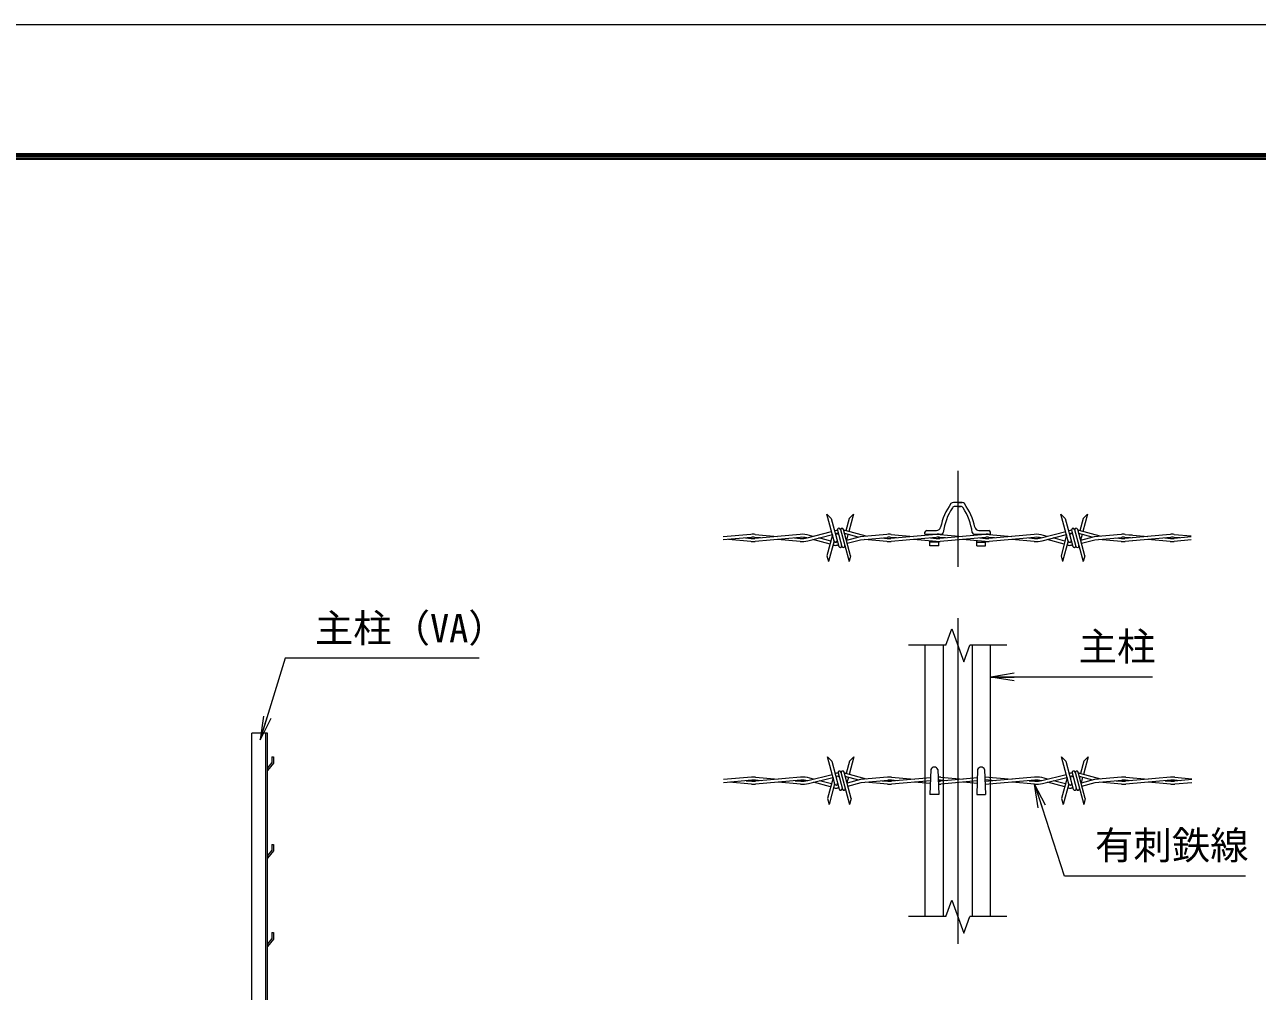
# Model space of a CAD drawing. Units: millimetres, scale not verified. Extents: x -4200 to 4200, y -2970 to 2970.
# Drawn here: x 459 to 2566, y 1318 to 2970 of the extents above; entities that cross this region are included whole.
import ezdxf
from ezdxf.enums import TextEntityAlignment as Align

# ---------------------------------------------------------------- set-up
doc = ezdxf.new("R2010")
doc.units = ezdxf.units.MM
doc.header["$LTSCALE"] = 20
doc.linetypes.add('USER1', pattern=[50.8, 31.75, -6.35, 6.35, -6.35])
for name, color, linetype, lineweight in [('0-1_D-STR1', 1, 'Continuous', 18), ('0-2_D-BMK', 2, 'USER1', 13), ('0-3_D-STR-DIM', 7, 'Continuous', 9), ('0-4_D-STR3', 3, 'Continuous', 13), ('0-8_0', 7, 'Continuous', 9), ('0-B_D-STR-TXT', 7, 'Continuous', 9), ('0-C_D-TTL', 7, 'Continuous', 9)]:
    doc.layers.add(name, color=color, linetype=linetype, lineweight=lineweight)
doc.styles.add('ＭＳ ゴシック', font='')
doc.styles.get('ＭＳ ゴシック').set_extended_font_data('MS Gothic')

# ---------------------------------------------------------------- blocks, each defined once
blk = doc.blocks.new('_Open')
at = {"layer": '0-8_0'}
blk.add_line((-20, 3.33), (0, 0), dxfattribs=at)
blk.add_lwpolyline([(-20, -3.33), (0, 0), (-20, 0)], dxfattribs=at)

msp = doc.modelspace()

# ---------------------------------------------------------------- linework, layer by layer
at = {"layer": '0-1_D-STR1'}
for p, q in [((2061.12, 2153.72), (2046.17, 2153.72)), ((2053.64, 2153.72), (2061.12, 2153.72)), ((2058.65, 2146.72), (2048.64, 2146.72)), ((2053.64, 2146.72), (2058.65, 2146.72)), ((1997.64, 2099.72), (1997.64, 2102.72)), ((1997.64, 2099.72), (2025.96, 2099.72)), ((2000.64, 2105.72), (2017.51, 2105.72)), ((2006.14, 2098.29), (2006.14, 2099.72)), ((2021.14, 2085.72), (2006.14, 2085.72)), ((2021.14, 2099.37), (2021.14, 2099.72)), ((2021.14, 2092.2), (2021.14, 2094.17)), ((2021.14, 2079.72), (2021.14, 2086.99)), ((2023.45, 2099.72), (2025.96, 2099.72)), ((2081.32, 2099.72), (2109.64, 2099.72)), ((2086.14, 2097.95), (2086.14, 2099.72)), ((2086.14, 2079.72), (2086.14, 2088.41)), ((2086.14, 2085.72), (2101.14, 2085.72)), ((2086.14, 2085.72), (2101.14, 2085.72)), ((2089.78, 2105.72), (2106.64, 2105.72)), ((2101.14, 2099.28), (2101.14, 2099.72)), ((2101.14, 2092.29), (2101.14, 2094.07)), ((2101.14, 2079.72), (2101.14, 2087.08)), ((2109.64, 2099.72), (2109.64, 2102.72)), ((2086.14, 2079.72), (2101.14, 2079.72)), ((1997.64, 1909.71), (1997.64, 1445.89)), ((2028.64, 1909.71), (2028.64, 1445.89)), ((2078.64, 1445.89), (2078.64, 1909.71)), ((2109.64, 1445.89), (2109.64, 1909.71)), ((874.52, 1759.24), (847.52, 1759.24)), ((847.52, -155.76), (847.52, 1759.24)), ((871.52, -155.76), (871.52, 1759.24)), ((874.52, -155.76), (874.52, 1759.24)), ((881.52, 1709.24), (874.52, 1700.19)), ((884.52, 1708.12), (874.52, 1695.62)), ((881.52, 1719.12), (881.52, 1709.24)), ((881.52, 1719.12), (884.52, 1719.12)), ((884.52, 1719.12), (884.52, 1708.12)), ((874.52, 1700.19), (874.52, 1695.62)), ((2007.64, 1697.47), (2006.14, 1654.47)), ((2019.64, 1697.47), (2021.14, 1654.47)), ((2087.64, 1697.47), (2086.14, 1654.47)), ((2099.64, 1697.47), (2101.14, 1654.47)), ((2021.14, 1654.47), (2006.14, 1654.47)), ((2086.14, 1654.47), (2101.14, 1654.47)), ((881.52, 1559.24), (874.52, 1550.19)), ((881.52, 1569.12), (881.52, 1559.24)), ((881.52, 1569.12), (884.52, 1569.12)), ((884.52, 1569.12), (884.52, 1558.12)), ((884.52, 1558.12), (874.52, 1545.62)), ((874.52, 1550.19), (874.52, 1545.62)), ((881.52, 1418.62), (884.52, 1418.62)), ((881.52, 1418.62), (881.52, 1408.74)), ((884.52, 1418.62), (884.52, 1407.62)), ((881.52, 1408.74), (874.52, 1399.69)), ((884.52, 1407.62), (874.52, 1395.12)), ((874.52, 1399.69), (874.52, 1395.12))]:
    msp.add_line(p, q, dxfattribs=at)
msp.add_lwpolyline([(2021.14, 2079.72), (2006.14, 2079.72), (2006.14, 2088.07)], dxfattribs=at)
for centre, radius, start, end in [((2128.14, 2089.72), 106, 144.25644, 168.25596), ((2128.14, 2089.72), 106, 144.25644, 168.25596), ((2046.17, 2148.72), 5, 90, 144.25644), ((2061.12, 2148.72), 5, 35.74356, 90), ((1979.14, 2089.72), 106, 11.74404, 35.74356), ((2128.14, 2089.72), 100, 146.81334, 172.74916), ((2048.64, 2141.72), 5, 90, 146.81334), ((2058.65, 2141.72), 5, 33.18666, 90), ((1979.14, 2089.72), 100, 7.25084, 33.18666), ((2017.51, 2112.72), 7, 270, 348.25596), ((2089.78, 2112.72), 7, 191.74404, 270), ((2000.64, 2102.72), 3, 90, 180), ((2025.96, 2102.72), 3, 270, 352.74916), ((2081.32, 2102.72), 3, 187.25084, 270), ((2106.64, 2102.72), 3, 0, 90), ((2013.64, 1694.97), 6.5, 22.61986, 157.38014), ((2093.64, 1694.97), 6.5, 22.61986, 157.38014)]:
    msp.add_arc(centre, radius, start, end, dxfattribs=at)
at = {"layer": '0-2_D-BMK'}
for p, q in [((2053.64, 2207.78), (2053.64, 2043.58)), ((2053.64, 1956.1), (2053.64, 1399.5))]:
    msp.add_line(p, q, dxfattribs=at)
at = {"layer": '0-3_D-STR-DIM'}
for p, q in [((2033.12, 1909.71), (2043.38, 1937.9)), ((2043.38, 1937.9), (2063.9, 1881.52)), ((2033.12, 1909.71), (1969.64, 1909.71)), ((2063.9, 1881.52), (2074.16, 1909.71)), ((2137.64, 1909.71), (2074.16, 1909.71)), ((2033.12, 1445.89), (2043.38, 1474.08)), ((2043.38, 1474.08), (2063.9, 1417.7)), ((2033.12, 1445.89), (1969.64, 1445.89)), ((2063.9, 1417.7), (2074.16, 1445.89)), ((2137.64, 1445.89), (2074.16, 1445.89))]:
    msp.add_line(p, q, dxfattribs=at)
at = {"layer": '0-4_D-STR3'}
for p, q in [((1842.53, 2087.4), (1830.09, 2133.81)), ((1837.45, 2126.45), (1830.09, 2133.81)), ((2242.53, 2087.4), (2230.09, 2133.81)), ((2237.45, 2126.45), (2230.09, 2133.81)), ((1837.45, 2126.45), (1850.24, 2078.7)), ((1848.22, 2106.32), (1855.62, 2078.7)), ((1853.25, 2107.67), (1868.01, 2052.56)), ((1870.7, 2062.6), (1858.63, 2107.67)), ((1868.06, 2126.45), (1862.4, 2105.31)), ((2237.45, 2126.45), (2250.24, 2078.7)), ((2248.22, 2106.32), (2255.62, 2078.7)), ((2253.25, 2107.67), (2268.01, 2052.56)), ((2270.7, 2062.6), (2258.63, 2107.67)), ((2268.06, 2126.45), (2262.4, 2105.31)), ((1700.38, 2099.22), (1652.75, 2094.96)), ((1700.84, 2094.04), (1652.75, 2089.74)), ((1700.38, 2087.14), (1662.04, 2090.57)), ((1691.21, 2093.18), (1700.84, 2092.32)), ((1784.2, 2099.22), (1707.05, 2092.32)), ((1716.68, 2093.18), (1707.05, 2094.04)), ((1707.51, 2099.22), (1745.85, 2095.79)), ((1784.66, 2094.04), (1707.51, 2087.14)), ((1784.2, 2087.14), (1745.85, 2090.57)), ((1775.03, 2093.18), (1784.66, 2092.32)), ((1796.36, 2093.26), (1838.1, 2103.9)), ((1797.64, 2088.22), (1839.45, 2098.88)), ((1806.23, 2095.78), (1800.29, 2097.37)), ((1835.49, 2082.55), (1806.2, 2090.4)), ((1836.83, 2087.58), (1816.49, 2093.03)), ((1842.35, 2088.07), (1832.83, 2052.56)), ((1844.37, 2085.56), (1841.85, 2086.23)), ((1845.66, 2105.83), (1843.15, 2105.15)), ((1844.49, 2100.16), (1847.04, 2100.81)), ((1848.22, 2086.23), (1845.71, 2085.56)), ((1849.81, 2100.42), (1848.36, 2100.8)), ((1883.56, 2094.26), (1860.57, 2100.42)), ((1861.05, 2100.29), (1860.83, 2099.46)), ((1897.04, 2096.03), (1861.35, 2105.59)), ((1866.07, 2098.94), (1863.52, 2089.42)), ((1886.72, 2095.1), (1863.65, 2088.92)), ((1865, 2083.9), (1887.63, 2089.97)), ((1932.75, 2099.22), (1886.72, 2095.1)), ((1887.63, 2089.97), (1933.21, 2094.04)), ((1932.75, 2087.14), (1894.4, 2090.57)), ((1923.58, 2093.18), (1933.21, 2092.32)), ((2016.56, 2099.22), (1939.41, 2092.32)), ((1949.04, 2093.18), (1939.41, 2094.04)), ((1939.88, 2099.22), (1978.22, 2095.79)), ((2017.03, 2094.04), (1939.88, 2087.14)), ((2016.56, 2087.14), (1978.22, 2090.57)), ((2007.4, 2093.18), (2017.03, 2092.32)), ((2100.38, 2099.22), (2023.23, 2092.32)), ((2032.86, 2093.18), (2023.23, 2094.04)), ((2023.69, 2099.22), (2062.04, 2095.79)), ((2100.84, 2094.04), (2023.69, 2087.14)), ((2100.38, 2087.14), (2062.04, 2090.57)), ((2091.21, 2093.18), (2100.84, 2092.32)), ((2184.2, 2099.22), (2107.05, 2092.32)), ((2116.68, 2093.18), (2107.05, 2094.04)), ((2107.51, 2099.22), (2145.85, 2095.79)), ((2184.66, 2094.04), (2107.51, 2087.14)), ((2184.2, 2087.14), (2145.85, 2090.57)), ((2175.03, 2093.18), (2184.66, 2092.32)), ((2196.36, 2093.26), (2238.1, 2103.9)), ((2197.64, 2088.22), (2239.45, 2098.88)), ((2206.23, 2095.78), (2200.29, 2097.37)), ((2235.49, 2082.55), (2206.2, 2090.4)), ((2236.83, 2087.58), (2216.49, 2093.03)), ((2242.35, 2088.07), (2232.83, 2052.56)), ((2244.37, 2085.56), (2241.85, 2086.23)), ((2245.66, 2105.83), (2243.15, 2105.15)), ((2244.49, 2100.16), (2247.04, 2100.81)), ((2248.22, 2086.23), (2245.71, 2085.56)), ((2249.81, 2100.42), (2248.36, 2100.8)), ((2283.56, 2094.26), (2260.57, 2100.42)), ((2261.05, 2100.29), (2260.83, 2099.46)), ((2297.04, 2096.03), (2261.35, 2105.59)), ((2266.07, 2098.94), (2263.52, 2089.42)), ((2286.72, 2095.1), (2263.65, 2088.92)), ((2265, 2083.9), (2287.63, 2089.97)), ((2332.75, 2099.22), (2286.72, 2095.1)), ((2287.63, 2089.97), (2333.21, 2094.04)), ((2332.75, 2087.14), (2294.4, 2090.57)), ((2323.58, 2093.18), (2333.21, 2092.32)), ((2416.56, 2099.22), (2339.41, 2092.32)), ((2349.04, 2093.18), (2339.41, 2094.04)), ((2349.04, 2093.18), (2339.41, 2094.04)), ((2351.74, 2093.42), (2339.41, 2092.32)), ((2339.88, 2099.22), (2351.74, 2098.16)), ((2339.88, 2099.22), (2378.22, 2095.79)), ((2417.03, 2094.04), (2339.88, 2087.14)), ((2351.74, 2088.2), (2339.88, 2087.14)), ((2416.56, 2087.14), (2378.22, 2090.57)), ((2407.4, 2093.18), (2417.03, 2092.32)), ((2452.75, 2094.96), (2423.23, 2092.32)), ((2432.86, 2093.18), (2423.23, 2094.04)), ((2423.69, 2099.22), (2452.75, 2096.62)), ((2452.75, 2089.74), (2423.69, 2087.14)), ((1840.51, 2081.21), (1842.14, 2080.77)), ((1849.57, 2081.21), (1847.94, 2080.77)), ((2240.51, 2081.21), (2242.14, 2080.77)), ((2249.57, 2081.21), (2247.94, 2080.77)), ((1870.7, 2062.6), (1868.01, 2052.56)), ((2270.7, 2062.6), (2268.01, 2052.56)), ((1843.42, 1672.46), (1830.98, 1718.87)), ((1838.34, 1711.51), (1830.98, 1718.87)), ((1838.34, 1711.51), (1851.13, 1663.76)), ((1868.95, 1711.51), (1863.29, 1690.37)), ((2243.42, 1672.46), (2230.98, 1718.87)), ((2238.34, 1711.51), (2230.98, 1718.87)), ((2238.34, 1711.51), (2251.13, 1663.76)), ((2268.95, 1711.51), (2263.29, 1690.37)), ((1797.25, 1678.32), (1838.99, 1688.96)), ((1846.55, 1690.89), (1844.04, 1690.22)), ((1845.38, 1685.22), (1847.93, 1685.87)), ((1849.11, 1691.38), (1856.51, 1663.76)), ((1850.7, 1685.48), (1849.25, 1685.87)), ((1854.14, 1692.73), (1868.9, 1637.62)), ((1871.59, 1647.66), (1859.52, 1692.73)), ((1884.45, 1679.32), (1861.46, 1685.48)), ((1861.94, 1685.35), (1861.72, 1684.52)), ((1897.93, 1681.09), (1862.24, 1690.65)), ((2100.08, 1685.03), (2146.74, 1680.85)), ((2197.25, 1678.32), (2238.99, 1688.96)), ((2246.55, 1690.89), (2244.04, 1690.22)), ((2245.38, 1685.22), (2247.93, 1685.87)), ((2249.11, 1691.38), (2256.51, 1663.76)), ((2250.7, 1685.48), (2249.25, 1685.87)), ((2254.14, 1692.73), (2268.9, 1637.62)), ((2271.59, 1647.66), (2259.52, 1692.73)), ((2284.45, 1679.32), (2261.46, 1685.48)), ((2261.94, 1685.35), (2261.72, 1684.52)), ((2297.93, 1681.09), (2262.24, 1690.65)), ((1701.27, 1684.28), (1653.64, 1680.02)), ((1701.73, 1679.1), (1653.64, 1674.8)), ((1701.27, 1672.2), (1662.93, 1675.63)), ((1692.1, 1678.24), (1701.73, 1677.38)), ((1785.09, 1684.28), (1707.94, 1677.38)), ((1717.57, 1678.24), (1707.94, 1679.1)), ((1708.4, 1684.28), (1746.74, 1680.85)), ((1785.55, 1679.1), (1708.4, 1672.2)), ((1785.09, 1672.2), (1746.74, 1675.63)), ((1775.92, 1678.24), (1785.55, 1677.38)), ((1798.53, 1673.28), (1840.34, 1683.94)), ((1807.12, 1680.84), (1801.18, 1682.43)), ((1836.38, 1667.62), (1807.09, 1675.46)), ((1837.72, 1672.64), (1817.38, 1678.09)), ((1843.24, 1673.13), (1833.72, 1637.62)), ((1841.4, 1666.27), (1843.03, 1665.83)), ((1845.26, 1670.62), (1842.74, 1671.29)), ((1849.11, 1671.29), (1846.6, 1670.62)), ((1850.46, 1666.27), (1848.83, 1665.83)), ((1866.96, 1684), (1864.41, 1674.48)), ((1887.61, 1680.17), (1864.54, 1673.99)), ((1865.89, 1668.96), (1888.52, 1675.03)), ((1933.64, 1684.28), (1887.61, 1680.17)), ((1888.52, 1675.03), (1934.1, 1679.1)), ((1933.64, 1672.2), (1895.3, 1675.63)), ((1924.47, 1678.24), (1934.1, 1677.38)), ((2007.15, 1683.36), (1940.3, 1677.38)), ((1949.93, 1678.24), (1940.3, 1679.1)), ((1940.77, 1684.28), (1979.11, 1680.85)), ((2006.97, 1678.13), (1940.77, 1672.2)), ((2006.79, 1673.16), (1979.11, 1675.63)), ((2087.14, 1683.02), (2024.12, 1677.38)), ((2033.75, 1678.24), (2024.12, 1679.1)), ((2024.58, 1684.28), (2062.93, 1680.85)), ((2086.96, 1677.78), (2024.58, 1672.2)), ((2086.81, 1673.5), (2062.93, 1675.63)), ((2117.57, 1678.24), (2100.26, 1679.79)), ((2185.09, 1684.28), (2100.37, 1676.7)), ((2185.55, 1679.1), (2100.55, 1671.5)), ((2185.09, 1672.2), (2146.74, 1675.63)), ((2175.92, 1678.24), (2185.55, 1677.38)), ((2198.53, 1673.28), (2240.34, 1683.94)), ((2207.12, 1680.84), (2201.18, 1682.43)), ((2236.38, 1667.62), (2207.09, 1675.46)), ((2237.72, 1672.64), (2217.38, 1678.09)), ((2243.24, 1673.13), (2233.72, 1637.62)), ((2241.4, 1666.27), (2243.03, 1665.83)), ((2245.26, 1670.62), (2242.74, 1671.29)), ((2249.11, 1671.29), (2246.6, 1670.62)), ((2250.46, 1666.27), (2248.83, 1665.83)), ((2266.96, 1684), (2264.41, 1674.48)), ((2287.61, 1680.17), (2264.54, 1673.99)), ((2265.89, 1668.96), (2288.52, 1675.03)), ((2333.64, 1684.28), (2287.61, 1680.17)), ((2288.52, 1675.03), (2334.1, 1679.1)), ((2333.64, 1672.2), (2295.3, 1675.63)), ((2324.47, 1678.24), (2334.1, 1677.38)), ((2417.45, 1684.28), (2340.3, 1677.38)), ((2349.93, 1678.24), (2340.3, 1679.1)), ((2349.93, 1678.24), (2340.3, 1679.1)), ((2352.63, 1678.48), (2340.3, 1677.38)), ((2340.77, 1684.28), (2352.63, 1683.22)), ((2340.77, 1684.28), (2379.11, 1680.85)), ((2417.92, 1679.1), (2340.77, 1672.2)), ((2352.63, 1673.26), (2340.77, 1672.2)), ((2417.45, 1672.2), (2379.11, 1675.63)), ((2408.29, 1678.24), (2417.92, 1677.38)), ((2453.64, 1680.02), (2424.12, 1677.38)), ((2433.75, 1678.24), (2424.12, 1679.1)), ((2424.58, 1684.28), (2453.64, 1681.68)), ((2453.64, 1674.8), (2424.58, 1672.2)), ((1871.59, 1647.66), (1868.9, 1637.62)), ((2271.59, 1647.66), (2268.9, 1637.62))]:
    msp.add_line(p, q, dxfattribs=at)
for points in [[(1868.06, 2126.45), (1875.41, 2133.81), (1867.42, 2103.97)], [(2268.06, 2126.45), (2275.41, 2133.81), (2267.42, 2103.97)], [(1839.65, 2098.12), (1830.14, 2062.6), (1832.83, 2052.56)], [(2239.65, 2098.12), (2230.14, 2062.6), (2232.83, 2052.56)], [(1868.95, 1711.51), (1876.3, 1718.87), (1868.31, 1689.03)], [(2268.95, 1711.51), (2276.3, 1718.87), (2268.31, 1689.03)], [(1840.54, 1683.18), (1831.03, 1647.66), (1833.72, 1637.62)], [(2240.54, 1683.18), (2231.03, 1647.66), (2233.72, 1637.62)]]:
    msp.add_lwpolyline(points, dxfattribs=at)
for centre, radius, start, end in [((1850.73, 2106.99), 2.6, 15, 195), ((1856.12, 2106.99), 2.6, 15, 195), ((2250.73, 2106.99), 2.6, 15, 195), ((2256.12, 2106.99), 2.6, 15, 195), ((1703.94, 2059.38), 40, 84.88752, 95), ((1703.94, 2126.98), 40, 265, 275.11248), ((1703.94, 2059.38), 34.8, 84.88752, 95), ((1703.94, 2126.98), 34.8, 265, 275.11248), ((1787.76, 2059.38), 40, 71.7501, 95.11248), ((1787.76, 2126.98), 40, 264.88752, 284.29953), ((1787.76, 2059.38), 34.8, 76.22606, 95.11248), ((1787.76, 2126.98), 34.8, 264.88752, 284.29953), ((1845.04, 2088.07), 2.6, 195, 15), ((1847.68, 2098.29), 2.6, 15, 195), ((1847.68, 2098.29), 7.8, 85.52878, 105), ((1858.45, 2094.77), 11.2, 75, 86.73065), ((1936.31, 2059.38), 40, 84.88752, 95), ((1936.31, 2126.98), 40, 265, 275.11248), ((1936.31, 2059.38), 34.8, 84.88752, 95), ((1936.31, 2126.98), 34.8, 265, 275.11248), ((2020.13, 2059.38), 40, 84.88752, 95), ((2020.13, 2126.98), 40, 265, 275.11248), ((2020.13, 2059.38), 34.8, 84.88752, 95), ((2020.13, 2126.98), 34.8, 265, 275.11248), ((2103.94, 2059.38), 40, 84.88752, 95), ((2103.94, 2126.98), 40, 265, 275.11248), ((2103.94, 2059.38), 34.8, 84.88752, 95), ((2103.94, 2126.98), 34.8, 265, 275.11248), ((2187.76, 2059.38), 40, 71.7501, 95.11248), ((2187.76, 2126.98), 40, 264.88752, 284.29953), ((2187.76, 2059.38), 34.8, 76.22606, 95.11248), ((2187.76, 2126.98), 34.8, 264.88752, 284.29953), ((2245.04, 2088.07), 2.6, 195, 15), ((2247.68, 2098.29), 2.6, 15, 195), ((2247.68, 2098.29), 7.8, 85.52878, 105), ((2258.45, 2094.77), 11.2, 75, 86.73065), ((2336.31, 2059.38), 40, 84.88752, 95), ((2336.31, 2059.38), 40, 84.88752, 95), ((2336.31, 2126.98), 40, 265, 275.11248), ((2336.31, 2126.98), 40, 265, 275.11248), ((2336.31, 2059.38), 34.8, 84.88752, 95), ((2336.31, 2059.38), 34.8, 84.88752, 95), ((2336.31, 2126.98), 34.8, 265, 275.11248), ((2336.31, 2126.98), 34.8, 265, 275.11248), ((2420.13, 2059.38), 40, 84.88752, 95), ((2420.13, 2126.98), 40, 265, 275.11248), ((2420.13, 2059.38), 34.8, 84.88752, 95), ((2420.13, 2126.98), 34.8, 265, 275.11248), ((1845.04, 2091.59), 11.2, 255, 285), ((1852.75, 2079.37), 2.6, 195, 15), ((1858.14, 2079.37), 2.6, 195, 15), ((2245.04, 2091.59), 11.2, 255, 285), ((2252.75, 2079.37), 2.6, 195, 15), ((2258.14, 2079.37), 2.6, 195, 15), ((1848.57, 1683.35), 2.6, 15, 195), ((1848.57, 1683.35), 7.8, 85.52878, 105), ((1851.62, 1692.05), 2.6, 15, 195), ((1857.01, 1692.05), 2.6, 15, 195), ((1859.34, 1679.83), 11.2, 75, 86.73065), ((2248.57, 1683.35), 2.6, 15, 195), ((2248.57, 1683.35), 7.8, 85.52878, 105), ((2251.62, 1692.05), 2.6, 15, 195), ((2257.01, 1692.05), 2.6, 15, 195), ((2259.34, 1679.83), 11.2, 75, 86.73065), ((1704.83, 1644.44), 40, 84.88752, 95), ((1704.83, 1712.04), 40, 265, 275.11248), ((1704.83, 1644.44), 34.8, 84.88752, 95), ((1704.83, 1712.04), 34.8, 265, 275.11248), ((1788.65, 1644.44), 40, 71.7501, 95.11248), ((1788.65, 1712.04), 40, 264.88752, 284.29953), ((1788.65, 1644.44), 34.8, 76.22606, 95.11248), ((1788.65, 1712.04), 34.8, 264.88752, 284.29953), ((1845.93, 1676.65), 11.2, 255, 285), ((1845.93, 1673.13), 2.6, 195, 15), ((1853.64, 1664.43), 2.6, 195, 15), ((1859.03, 1664.43), 2.6, 195, 15), ((1937.2, 1644.44), 40, 84.88752, 95), ((1937.2, 1712.04), 40, 265, 275.11248), ((1937.2, 1644.44), 34.8, 84.88752, 95), ((1937.2, 1712.04), 34.8, 265, 275.11248), ((2021.02, 1644.44), 40, 84.88752, 91.31965), ((2021.02, 1644.44), 34.8, 84.88752, 91.2183), ((2021.02, 1712.04), 34.8, 268.89577, 275.11248), ((2021.02, 1712.04), 40, 269.29936, 275.11248), ((2188.65, 1644.44), 40, 71.7501, 95.11248), ((2188.65, 1712.04), 40, 264.88752, 284.29953), ((2188.65, 1644.44), 34.8, 76.22606, 95.11248), ((2188.65, 1712.04), 34.8, 264.88752, 284.29953), ((2245.93, 1676.65), 11.2, 255, 285), ((2245.93, 1673.13), 2.6, 195, 15), ((2253.64, 1664.43), 2.6, 195, 15), ((2259.03, 1664.43), 2.6, 195, 15), ((2337.2, 1644.44), 40, 84.88752, 95), ((2337.2, 1644.44), 40, 84.88752, 95), ((2337.2, 1712.04), 40, 265, 275.11248), ((2337.2, 1712.04), 40, 265, 275.11248), ((2337.2, 1644.44), 34.8, 84.88752, 95), ((2337.2, 1644.44), 34.8, 84.88752, 95), ((2337.2, 1712.04), 34.8, 265, 275.11248), ((2337.2, 1712.04), 34.8, 265, 275.11248), ((2421.02, 1644.44), 40, 84.88752, 95), ((2421.02, 1712.04), 40, 265, 275.11248), ((2421.02, 1644.44), 34.8, 84.88752, 95), ((2421.02, 1712.04), 34.8, 265, 275.11248)]:
    msp.add_arc(centre, radius, start, end, dxfattribs=at)
at = {"layer": '0-B_D-STR-TXT'}
msp.add_line((2386.67, 1855.38), (2112.01, 1855.38), dxfattribs=at)
for points in [[(1235.71, 1887.89), (904.33, 1887.89), (862.63, 1750.23)], [(2545.4, 1515), (2235.85, 1515), (2185.7, 1670.3)]]:
    msp.add_lwpolyline(points, dxfattribs=at)
at = {"layer": '0-C_D-TTL', "color": 2, "lineweight": 18}
msp.add_lwpolyline([(-4199.68, 2970.23), (4200.32, 2970.23), (4200.32, -2969.77), (-4199.68, -2969.77)], close=True, dxfattribs=at)
at = {"layer": '0-C_D-TTL'}
for points in [[(-3929.68, 2750.23), (3930.32, 2750.23), (3930.32, -2749.77), (-3929.68, -2749.77)], [(-3927.18, 2747.73), (3927.82, 2747.73), (3927.82, -2747.27), (-3927.18, -2747.27)], [(-3924.68, 2745.23), (3925.32, 2745.23), (3925.32, -2744.77), (-3924.68, -2744.77)], [(-3922.18, 2742.73), (3922.82, 2742.73), (3922.82, -2742.27), (-3922.18, -2742.27)], [(-3919.68, 2740.23), (3920.32, 2740.23), (3920.32, -2739.77), (-3919.68, -2739.77)]]:
    msp.add_lwpolyline(points, close=True, dxfattribs=at)

# ---------------------------------------------------------------- block references
at = {"layer": '0-B_D-STR-TXT', "xscale": 2, "yscale": 2}
for p, rotation in [((2110.01, 1855.38), 180), ((862.05, 1748.32), 253.14944), ((2185.09, 1672.2), 107.89556)]:
    msp.add_blockref('_Open', p, dxfattribs=dict(at, rotation=rotation))

# ---------------------------------------------------------------- texts
at = {"layer": '0-B_D-STR-TXT', "style": 'ＭＳ ゴシック'}
for s, p in [('主柱（VA）', (955.25, 1900.48)), ('主柱', (2260.28, 1869.1)), ('有刺鉄線', (2288.29, 1529.36))]:
    msp.add_text(s, height=48.09, dxfattribs=at).set_placement(p, align=Align.BOTTOM_LEFT)

doc.saveas('drawing.dxf')
